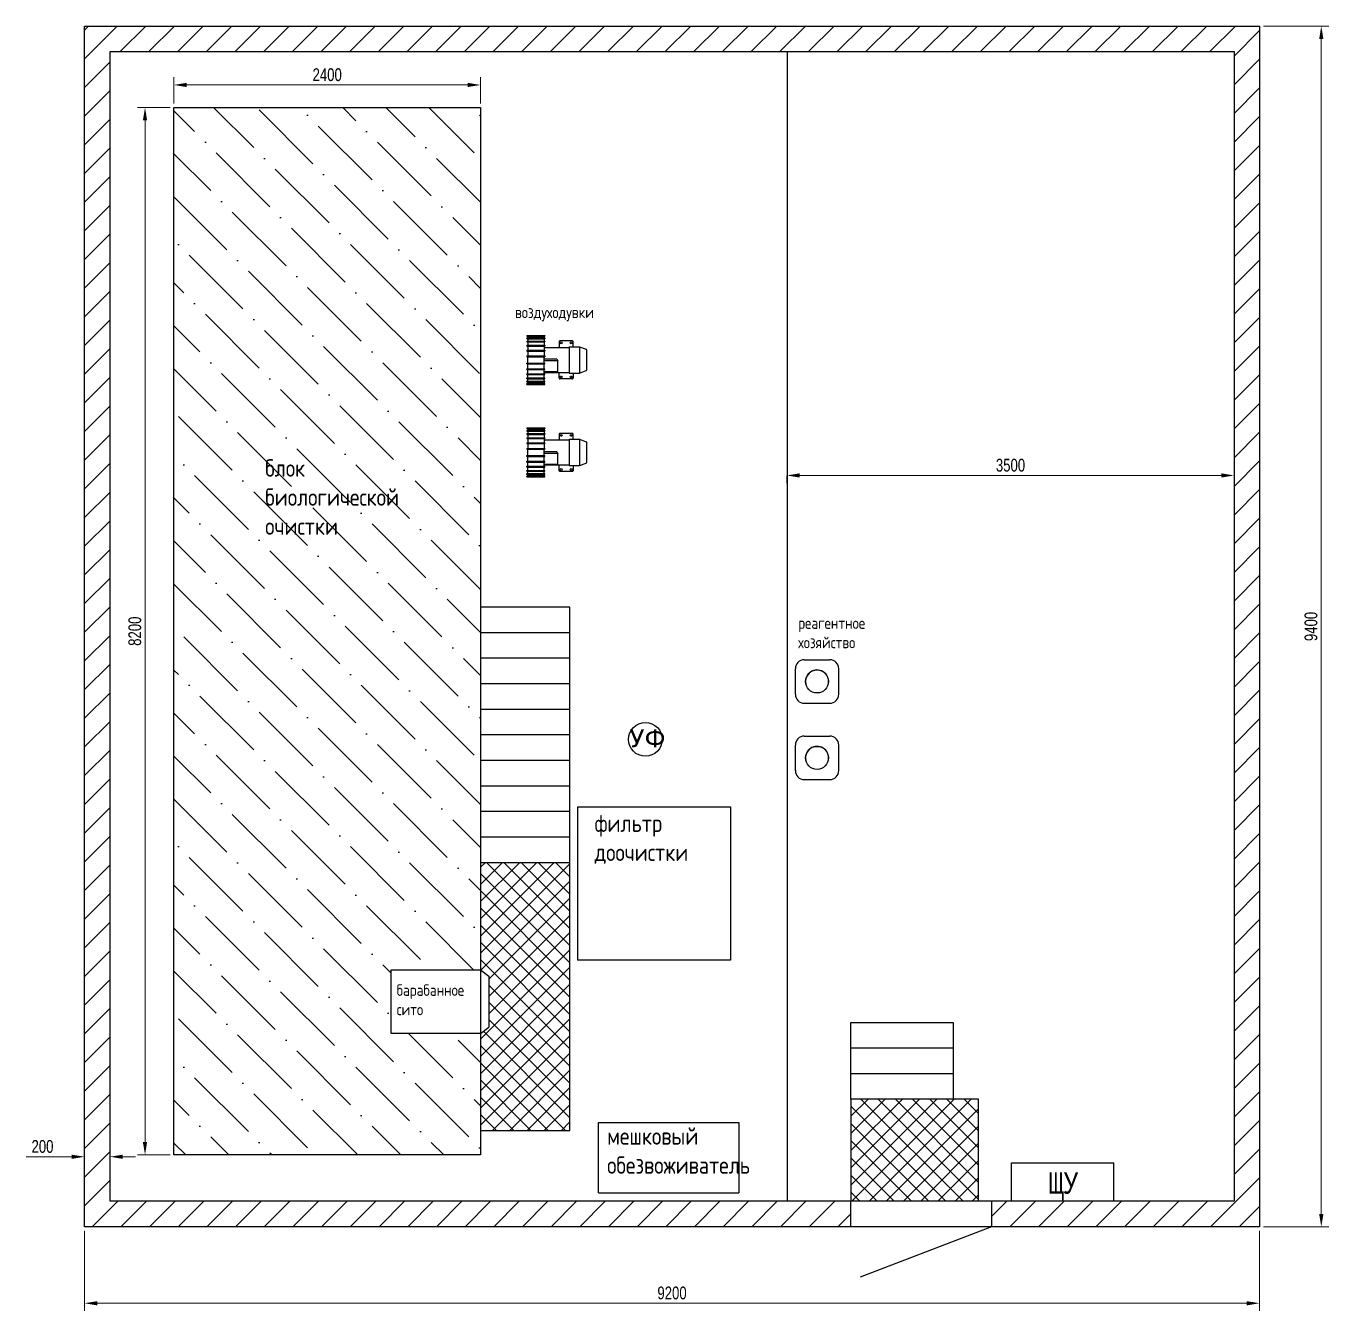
# Model space of a CAD drawing. Extents: x 66481 to 140959, y -26392 to 8472.
# Drawn here: x 67253 to 77454, y -15505 to -5447 of the extents above; entities that cross this region are included whole.
import ezdxf

# ---------------------------------------------------------------- set-up
doc = ezdxf.new("R2010")
doc.units = 0
doc.linetypes.add('DASHED2', pattern=[9.525, 6.35, -3.175])
doc.linetypes.add('HIDDEN2', pattern=[4.7625, 3.175, -1.5875])
doc.layers.get('0').update_dxf_attribs({"linetype": 'CONTINUOUS'})
doc.layers.get('DEFPOINTS').update_dxf_attribs({"linetype": 'CONTINUOUS'})
doc.layers.add('1', color=7, linetype='CONTINUOUS')
doc.layers.add('Оборуд', color=143, linetype='CONTINUOUS')
doc.layers.add('А-Размеры', color=4, linetype='CONTINUOUS', lineweight=20)
doc.styles.add('1', font='romanc.shx', dxfattribs={"width": 0.8})
doc.styles.add('MONARCH', font='monarch', dxfattribs={"width": 0.77})
doc.styles.get("Standard").update_dxf_attribs({"font": 'romans.shx'})
doc.styles.add('VPTXT', font='monotxt.shx', dxfattribs={"width": 0.8})
doc.dimstyles.get("Standard").update_dxf_attribs({"dimtxt": 50, "dimasz": 30, "dimexe": 20, "dimexo": 10, "dimgap": 10, "dimtad": 1, "dimtoh": 1, "dimdec": 0, "dimzin": 0, "dimdsep": 46, "dimtxsty": 'MONARCH', "dimcen": 10, "dimclrd": 256, "dimclre": 256, "dimclrt": 256, "dimadec": 0, "dimazin": 0, "dimtfac": 1, "dimtdec": 0, "dimtofl": 0, "dimtmove": 0, "dimatfit": 3, "dimfxl": 1, "dimtolj": 1, "dimtzin": 0, "dimlwd": -1, "dimlwe": -1, "dimarcsym": 0})

# ---------------------------------------------------------------- blocks, each defined once
blk = doc.blocks.new('*D537')
at = {"layer": 'DEFPOINTS', "color": 0, "ltscale": 50, "transparency": 16777216}
for p in [(67711, -14847), (76911, -14847), (76911, -15445)]:
    blk.add_point(p, dxfattribs=at)
at = {"layer": 'А-Размеры', "ltscale": 50, "transparency": 16777216}
for p, q in [((67711, -14877), (67711, -15505)), ((76911, -14877), (76911, -15505)), ((67811, -15445), (76811, -15445))]:
    blk.add_line(p, q, dxfattribs=at)
for points in [[(67811, -15429), (67811, -15462), (67711, -15445)], [(76811, -15429), (76811, -15462), (76911, -15445)]]:
    blk.add_solid(points, dxfattribs=at)
at = {"layer": 'А-Размеры', "ltscale": 50, "transparency": 16777216, "insert": (72311, -15365), "char_height": 100, "attachment_point": 5, "style": 'MONARCH'}
blk.add_mtext('\\A1;9200', dxfattribs=at)
blk = doc.blocks.new('*D538')
at = {"layer": 'DEFPOINTS', "color": 0, "ltscale": 50, "transparency": 16777216}
for p in [(76911, -5447), (77394, -5447), (76911, -14847)]:
    blk.add_point(p, dxfattribs=at)
at = {"layer": 'А-Размеры', "ltscale": 50, "transparency": 16777216}
for p, q in [((76941, -5447), (77454, -5447)), ((77394, -14747), (77394, -5547)), ((76941, -14847), (77454, -14847))]:
    blk.add_line(p, q, dxfattribs=at)
for points in [[(77378, -5547), (77411, -5547), (77394, -5447)], [(77378, -14747), (77411, -14747), (77394, -14847)]]:
    blk.add_solid(points, dxfattribs=at)
at = {"layer": 'А-Размеры', "ltscale": 50, "transparency": 16777216, "insert": (77314, -10147), "char_height": 100, "attachment_point": 5, "rotation": 90, "style": 'MONARCH'}
blk.add_mtext('\\A1;9400', dxfattribs=at)
blk = doc.blocks.new('*D539')
at = {"layer": 'DEFPOINTS', "color": 0, "ltscale": 50, "transparency": 16777216}
for p in [(67711, -14298), (67711, -14338), (67911, -14338)]:
    blk.add_point(p, dxfattribs=at)
at = {"layer": 'А-Размеры', "ltscale": 50, "transparency": 16777216}
for p, q in [((67711, -14308), (67711, -14238)), ((67911, -14308), (67911, -14238)), ((67611, -14298), (67253, -14298)), ((68011, -14298), (68111, -14298))]:
    blk.add_line(p, q, dxfattribs=at)
for points in [[(67611, -14282), (67611, -14315), (67711, -14298)], [(68011, -14282), (68011, -14315), (67911, -14298)]]:
    blk.add_solid(points, dxfattribs=at)
at = {"layer": 'А-Размеры', "ltscale": 50, "transparency": 16777216, "insert": (67382, -14218), "char_height": 100, "attachment_point": 5, "style": 'MONARCH'}
blk.add_mtext('\\A1;200', dxfattribs=at)
blk = doc.blocks.new('*D540')
at = {"layer": 'DEFPOINTS', "color": 0, "ltscale": 50, "transparency": 16777216}
for p in [(68411, -6084), (68185, -14284), (68411, -14284)]:
    blk.add_point(p, dxfattribs=at)
at = {"layer": 'А-Размеры', "ltscale": 50, "transparency": 16777216}
for p, q in [((68381, -6084), (68125, -6084)), ((68185, -6184), (68185, -14184)), ((68381, -14284), (68125, -14284))]:
    blk.add_line(p, q, dxfattribs=at)
for points in [[(68168, -6184), (68201, -6184), (68185, -6084)], [(68168, -14184), (68201, -14184), (68185, -14284)]]:
    blk.add_solid(points, dxfattribs=at)
at = {"layer": 'А-Размеры', "ltscale": 50, "transparency": 16777216, "insert": (68105, -10184), "char_height": 100, "attachment_point": 5, "rotation": 90, "style": 'MONARCH'}
blk.add_mtext('\\A1;8200', dxfattribs=at)
blk = doc.blocks.new('*D541')
at = {"layer": 'DEFPOINTS', "color": 0, "ltscale": 50, "transparency": 16777216}
for p in [(70811, -5908), (68411, -6084), (70811, -6084)]:
    blk.add_point(p, dxfattribs=at)
at = {"layer": 'А-Размеры', "ltscale": 50, "transparency": 16777216}
for p, q in [((68411, -6054), (68411, -5848)), ((68511, -5908), (70711, -5908)), ((70811, -6054), (70811, -5848))]:
    blk.add_line(p, q, dxfattribs=at)
for points in [[(68511, -5891), (68511, -5924), (68411, -5908)], [(70711, -5891), (70711, -5924), (70811, -5908)]]:
    blk.add_solid(points, dxfattribs=at)
at = {"layer": 'А-Размеры', "ltscale": 50, "transparency": 16777216, "insert": (69611, -5828), "char_height": 100, "attachment_point": 5, "style": 'MONARCH'}
blk.add_mtext('\\A1;2400', dxfattribs=at)
blk = doc.blocks.new('*D542')
at = {"layer": 'DEFPOINTS', "color": 0, "ltscale": 50, "transparency": 16777216}
for p in [(73211, -8937), (76711, -8937), (76711, -8965)]:
    blk.add_point(p, dxfattribs=at)
at = {"layer": 'А-Размеры', "ltscale": 50, "transparency": 16777216}
for p, q in [((73211, -8967), (73211, -9025)), ((73311, -8965), (76611, -8965)), ((76711, -8967), (76711, -9025))]:
    blk.add_line(p, q, dxfattribs=at)
for points in [[(73311, -8948), (73311, -8981), (73211, -8965)], [(76611, -8948), (76611, -8981), (76711, -8965)]]:
    blk.add_solid(points, dxfattribs=at)
at = {"layer": 'А-Размеры', "ltscale": 50, "transparency": 16777216, "insert": (74961, -8885), "char_height": 100, "attachment_point": 5, "style": 'MONARCH'}
blk.add_mtext('\\A1;3500', dxfattribs=at)

msp = doc.modelspace()

# ---------------------------------------------------------------- hatches: boundary and pattern name
at = {"layer": '1', "ltscale": 50}
h = msp.add_hatch(dxfattribs=at)
h.set_pattern_fill('ANSI31', color=256, scale=50)
h.paths.add_polyline_path([(76911.4, -5446.7), (67711.4, -5446.7), (67711.4, -14846.7), (73711.4, -14846.7), (73711.4, -14646.7), (67911.4, -14646.7), (67911.4, -5646.7), (76711.4, -5646.7), (76711.4, -14646.7), (74811.4, -14646.7), (74811.4, -14846.7), (76911.4, -14846.7)])
h = msp.add_hatch(dxfattribs=at)
h.set_pattern_fill('ANSI36', color=256, scale=75, angle=90)
h.paths.add_polyline_path([(70811.4, -6084.2), (68411.4, -6084.2), (68411.4, -14284.2), (70811.4, -14284.2), (70811.4, -13334.2), (70111.4, -13334.2), (70111.4, -12834.2), (70811.4, -12834.2)])
h.paths.add_polyline_path([(69091.3, -9489.7), (70386.8, -9489.7), (70386.8, -8803.9), (69091.3, -8803.9)], flags=24)
h = msp.add_hatch(dxfattribs=at)
h.set_pattern_fill('ANSI37', color=256, scale=30)
h.paths.add_polyline_path([(71511.4, -11996.1), (70811.4, -11996.1), (70811.4, -12834.2), (70876.7, -12884), (70876.7, -13284.4), (70811.4, -13334.2), (70811.4, -14091.9), (71511.4, -14091.9)])
h = msp.add_hatch(dxfattribs=at)
h.set_pattern_fill('ANSI37', color=256, scale=30)
h.paths.add_polyline_path([(74711.4, -13846.7), (73711.4, -13846.7), (73711.4, -14646.7), (74711.4, -14646.7)])

# ---------------------------------------------------------------- linework, layer by layer
at = {"color": 1}
for p, q in [((68411.4, -6084.2), (70811.4, -6084.2)), ((68411.4, -14284.2), (68411.4, -6084.2)), ((70811.4, -6084.2), (70811.4, -14284.2)), ((70811.4, -14284.2), (68411.4, -14284.2))]:
    msp.add_line(p, q, dxfattribs=at)
at = {"layer": '1', "ltscale": 50}
for p, q in [((67711.4, -5446.7), (76911.4, -5446.7)), ((67711.4, -14846.7), (67711.4, -5446.7)), ((76911.4, -5446.7), (76911.4, -14846.7)), ((67911.4, -14646.7), (67911.4, -5646.7)), ((67911.4, -5646.7), (76711.4, -5646.7)), ((73211.4, -5646.7), (73211.4, -14646.7)), ((76711.4, -5646.7), (76711.4, -14646.7)), ((71511.4, -9996.1), (70811.4, -9996.1)), ((71511.4, -14091.9), (71511.4, -9996.1)), ((71511.4, -10196.1), (70811.4, -10196.1)), ((71511.4, -10396.1), (70811.4, -10396.1)), ((71511.4, -10596.1), (70811.4, -10596.1)), ((71511.4, -10796.1), (70811.4, -10796.1)), ((71511.4, -10996.1), (70811.4, -10996.1)), ((71511.4, -11196.1), (70811.4, -11196.1)), ((71511.4, -11396.1), (70811.4, -11396.1)), ((71511.4, -11596.1), (70811.4, -11596.1)), ((71569.7, -11558.9), (72769.7, -11558.9)), ((71569.7, -11558.9), (71569.7, -12758.9)), ((72769.7, -11558.9), (72769.7, -12758.9)), ((71511.4, -11796.1), (70811.4, -11796.1)), ((71511.4, -11996.1), (70811.4, -11996.1)), ((70811.4, -12834.2), (70876.7, -12884)), ((72769.7, -12758.9), (71569.7, -12758.9)), ((70876.7, -12884), (70876.7, -13284.4)), ((73711.4, -13846.7), (73711.4, -13246.7)), ((73711.4, -13246.7), (74511.4, -13246.7)), ((74511.4, -13246.7), (74511.4, -13846.7)), ((70811.4, -13334.2), (70876.7, -13284.4)), ((73711.4, -13446.7), (74511.4, -13446.7)), ((73711.4, -13646.7), (74511.4, -13646.7)), ((74711.4, -13846.7), (73711.4, -13846.7)), ((73711.4, -13846.7), (73711.4, -14646.7)), ((74711.4, -14646.7), (74711.4, -13846.7)), ((74711.4, -13846.7), (74711.4, -13846.7)), ((70811.4, -14091.9), (71511.4, -14091.9)), ((76711.4, -14646.7), (67911.4, -14646.7)), ((73711.4, -14846.7), (73711.4, -14646.7)), ((74811.4, -14646.7), (74811.4, -14846.7)), ((76911.4, -14846.7), (67711.4, -14846.7)), ((74811.4, -14846.7), (73784.8, -15241.9))]:
    msp.add_line(p, q, dxfattribs=at)
at = {"layer": '1', "color": 4, "ltscale": 50}
for p, q in [((70111.4, -12834.2), (70811.4, -12834.2)), ((70111.4, -13334.2), (70111.4, -12834.2)), ((70811.4, -13334.2), (70111.4, -13334.2))]:
    msp.add_line(p, q, dxfattribs=at)
at = {"layer": '1', "ltscale": 0.4}
for p, q in [((71734.5, -14030.7), (72834.5, -14030.7)), ((71734.5, -14580.7), (71734.5, -14030.7)), ((72834.5, -14030.7), (72834.5, -14580.7)), ((74969.5, -14346.7), (75769.5, -14346.7)), ((74969.5, -14646.7), (74969.5, -14346.7)), ((75769.5, -14646.7), (75769.5, -14346.7)), ((71734.5, -14580.7), (72834.5, -14580.7))]:
    msp.add_line(p, q, dxfattribs=at)
at = {"layer": 'Оборуд', "ltscale": 0.166667}
for p, q in [((71175.2, -7868.2), (71175.2, -7872)), ((71175.2, -7868.2), (71315.4, -7868.2)), ((71175.2, -7887.6), (71315.4, -7887.6)), ((71175.2, -7887.6), (71175.2, -7894.5)), ((71175.2, -7894.5), (71315.4, -7894.5)), ((71175.2, -7912.7), (71315.4, -7912.7)), ((71175.2, -7912.7), (71175.2, -7919.5)), ((71175.2, -7919.5), (71315.4, -7919.5)), ((71175.2, -7944.8), (71315.4, -7944.8)), ((71175.2, -7944.8), (71175.2, -7951.6)), ((71175.2, -7951.6), (71315.4, -7951.6)), ((71180.4, -7877.2), (71310.2, -7877.2)), ((71180.9, -7877.2), (71180.9, -7887.6)), ((71180.9, -7894.5), (71180.9, -7912.7)), ((71180.9, -7919.5), (71180.9, -7944.8)), ((71180.9, -7951.6), (71180.9, -7983.7)), ((71309.7, -7877.2), (71309.7, -7887.6)), ((71309.7, -7894.5), (71309.7, -7912.7)), ((71309.7, -7919.5), (71309.7, -7944.8)), ((71309.7, -7951.6), (71309.7, -7983.7)), ((71315.4, -7868.2), (71315.4, -7872)), ((71315.4, -7887.6), (71315.4, -7894.5)), ((71315.4, -7912.7), (71315.4, -7919.5)), ((71315.4, -7944.8), (71315.4, -7951.6)), ((71427.2, -7915.9), (71427.2, -7962.3)), ((71530.6, -7910.7), (71432.4, -7910.7)), ((71535.8, -7956.8), (71535.8, -7915.9)), ((71175.2, -7983.7), (71315.4, -7983.7)), ((71175.2, -7983.7), (71175.2, -7990.5)), ((71175.2, -7990.5), (71315.4, -7990.5)), ((71175.2, -8028.4), (71315.4, -8028.4)), ((71175.2, -8028.4), (71175.2, -8035.3)), ((71175.2, -8035.3), (71315.4, -8035.3)), ((71180.9, -7990.5), (71180.9, -8028.4)), ((71180.9, -8084.6), (71180.9, -8035.3)), ((71309.7, -7962.3), (71504.7, -7962.3)), ((71309.7, -7990.5), (71309.7, -8028.4)), ((71309.7, -8084.6), (71309.7, -8035.3)), ((71309.7, -8052.6), (71408.6, -8052.6)), ((71315.4, -7983.7), (71315.4, -7990.5)), ((71315.4, -8028.4), (71315.4, -8035.3)), ((71408.6, -8052.6), (71418, -8067.2)), ((71504.7, -7956.8), (71504.7, -8163.1)), ((71504.7, -7956.8), (71585.5, -7956.8)), ((71504.7, -7962.3), (71504.7, -8157.5)), ((71504.7, -7962.3), (71504.7, -8157.5)), ((71585.5, -7956.8), (71585.5, -8163.1)), ((71585.5, -7956.8), (71638.6, -7975.7)), ((71585.5, -7962.3), (71585.5, -8157.5)), ((71585.5, -7962.3), (71585.5, -8157.5)), ((71642.1, -7980.6), (71642.1, -8139.3)), ((71175.2, -8084.6), (71315.4, -8084.6)), ((71175.2, -8091.4), (71175.2, -8084.6)), ((71175.2, -8091.4), (71315.4, -8091.4)), ((71175.2, -8129.3), (71315.4, -8129.3)), ((71175.2, -8136.1), (71175.2, -8129.3)), ((71175.2, -8136.1), (71315.4, -8136.1)), ((71180.9, -8129.3), (71180.9, -8091.4)), ((71180.9, -8168.2), (71180.9, -8136.1)), ((71418, -8067.2), (71309.7, -8067.2)), ((71309.7, -8129.3), (71309.7, -8091.4)), ((71309.7, -8168.2), (71309.7, -8136.1)), ((71309.7, -8152.2), (71418, -8152.2)), ((71309.7, -8157.5), (71504.7, -8157.5)), ((71315.4, -8091.4), (71315.4, -8084.6)), ((71315.4, -8136.1), (71315.4, -8129.3)), ((71418, -8152.2), (71418, -8067.2)), ((71427.2, -8203.9), (71427.2, -8157.5)), ((71585.5, -8163.1), (71638.6, -8144.2)), ((71175.2, -8168.2), (71315.4, -8168.2)), ((71175.2, -8175), (71175.2, -8168.2)), ((71175.2, -8175), (71315.4, -8175)), ((71175.2, -8200.3), (71315.4, -8200.3)), ((71175.2, -8207.2), (71175.2, -8200.3)), ((71175.2, -8207.2), (71315.4, -8207.2)), ((71175.2, -8225.4), (71315.4, -8225.4)), ((71175.2, -8232.2), (71175.2, -8225.4)), ((71175.2, -8232.2), (71315.4, -8232.2)), ((71175.2, -8251.7), (71175.2, -8247.8)), ((71175.2, -8251.7), (71315.4, -8251.7)), ((71180.4, -8242.6), (71310.2, -8242.6)), ((71180.9, -8200.3), (71180.9, -8175)), ((71180.9, -8225.4), (71180.9, -8207.2)), ((71180.9, -8242.6), (71180.9, -8232.2)), ((71180.9, -8242.6), (71309.7, -8242.6)), ((71309.7, -8200.3), (71309.7, -8175)), ((71309.7, -8225.4), (71309.7, -8207.2)), ((71309.7, -8242.6), (71309.7, -8232.2)), ((71315.4, -8175), (71315.4, -8168.2)), ((71315.4, -8207.2), (71315.4, -8200.3)), ((71315.4, -8232.2), (71315.4, -8225.4)), ((71315.4, -8251.7), (71315.4, -8247.8)), ((71530.6, -8209.2), (71432.4, -8209.2)), ((71504.7, -8163.1), (71585.5, -8163.1)), ((71535.8, -8163.1), (71535.8, -8203.9)), ((71175.2, -8592.9), (71175.2, -8596.7)), ((71175.2, -8592.9), (71315.4, -8592.9)), ((71175.2, -8612.3), (71315.4, -8612.3)), ((71175.2, -8612.3), (71175.2, -8619.2)), ((71175.2, -8619.2), (71315.4, -8619.2)), ((71175.2, -8637.3), (71315.4, -8637.3)), ((71175.2, -8637.3), (71175.2, -8644.2)), ((71175.2, -8644.2), (71315.4, -8644.2)), ((71175.2, -8669.5), (71315.4, -8669.5)), ((71175.2, -8669.5), (71175.2, -8676.3)), ((71180.4, -8601.9), (71310.2, -8601.9)), ((71180.9, -8601.9), (71180.9, -8612.3)), ((71180.9, -8619.2), (71180.9, -8637.3)), ((71180.9, -8644.2), (71180.9, -8669.5)), ((71309.7, -8601.9), (71309.7, -8612.3)), ((71309.7, -8619.2), (71309.7, -8637.3)), ((71309.7, -8644.2), (71309.7, -8669.5)), ((71315.4, -8592.9), (71315.4, -8596.7)), ((71315.4, -8612.3), (71315.4, -8619.2)), ((71315.4, -8637.3), (71315.4, -8644.2)), ((71315.4, -8669.5), (71315.4, -8676.3)), ((71427.2, -8640.6), (71427.2, -8687)), ((71530.6, -8635.4), (71432.4, -8635.4)), ((71535.8, -8681.5), (71535.8, -8640.6)), ((71175.2, -8676.3), (71315.4, -8676.3)), ((71175.2, -8708.4), (71315.4, -8708.4)), ((71175.2, -8708.4), (71175.2, -8715.2)), ((71175.2, -8715.2), (71315.4, -8715.2)), ((71175.2, -8753.1), (71315.4, -8753.1)), ((71175.2, -8753.1), (71175.2, -8759.9)), ((71175.2, -8759.9), (71315.4, -8759.9)), ((71180.9, -8676.3), (71180.9, -8708.4)), ((71180.9, -8715.2), (71180.9, -8753.1)), ((71180.9, -8809.3), (71180.9, -8759.9)), ((71309.7, -8676.3), (71309.7, -8708.4)), ((71309.7, -8687), (71504.7, -8687)), ((71309.7, -8715.2), (71309.7, -8753.1)), ((71309.7, -8809.3), (71309.7, -8759.9)), ((71315.4, -8708.4), (71315.4, -8715.2)), ((71315.4, -8753.1), (71315.4, -8759.9)), ((71504.7, -8681.5), (71504.7, -8887.7)), ((71504.7, -8681.5), (71585.5, -8681.5)), ((71504.7, -8687), (71504.7, -8882.2)), ((71504.7, -8687), (71504.7, -8882.2)), ((71585.5, -8681.5), (71585.5, -8887.7)), ((71585.5, -8681.5), (71638.6, -8700.3)), ((71585.5, -8687), (71585.5, -8882.2)), ((71585.5, -8687), (71585.5, -8882.2)), ((71642.1, -8705.3), (71642.1, -8863.9)), ((71175.2, -8809.3), (71315.4, -8809.3)), ((71175.2, -8816.1), (71175.2, -8809.3)), ((71175.2, -8816.1), (71315.4, -8816.1)), ((71175.2, -8854), (71315.4, -8854)), ((71175.2, -8860.8), (71175.2, -8854)), ((71175.2, -8860.8), (71315.4, -8860.8)), ((71180.9, -8854), (71180.9, -8816.1)), ((71180.9, -8892.9), (71180.9, -8860.8)), ((71309.7, -8777.3), (71408.6, -8777.3)), ((71418, -8791.9), (71309.7, -8791.9)), ((71309.7, -8854), (71309.7, -8816.1)), ((71309.7, -8892.9), (71309.7, -8860.8)), ((71315.4, -8816.1), (71315.4, -8809.3)), ((71315.4, -8860.8), (71315.4, -8854)), ((71408.6, -8777.3), (71418, -8791.9)), ((71418, -8876.8), (71418, -8791.9)), ((71585.5, -8887.7), (71638.6, -8868.9)), ((71175.2, -8892.9), (71315.4, -8892.9)), ((71175.2, -8899.7), (71175.2, -8892.9)), ((71175.2, -8899.7), (71315.4, -8899.7)), ((71175.2, -8925), (71315.4, -8925)), ((71175.2, -8931.9), (71175.2, -8925)), ((71175.2, -8931.9), (71315.4, -8931.9)), ((71175.2, -8950), (71315.4, -8950)), ((71175.2, -8956.9), (71175.2, -8950)), ((71175.2, -8956.9), (71315.4, -8956.9)), ((71175.2, -8976.3), (71175.2, -8972.5)), ((71175.2, -8976.3), (71315.4, -8976.3)), ((71180.4, -8967.3), (71310.2, -8967.3)), ((71180.9, -8925), (71180.9, -8899.7)), ((71180.9, -8950), (71180.9, -8931.9)), ((71180.9, -8967.3), (71180.9, -8956.9)), ((71180.9, -8967.3), (71309.7, -8967.3)), ((71309.7, -8876.8), (71418, -8876.8)), ((71309.7, -8882.2), (71504.7, -8882.2)), ((71309.7, -8925), (71309.7, -8899.7)), ((71309.7, -8950), (71309.7, -8931.9)), ((71309.7, -8967.3), (71309.7, -8956.9)), ((71315.4, -8899.7), (71315.4, -8892.9)), ((71315.4, -8931.9), (71315.4, -8925)), ((71315.4, -8956.9), (71315.4, -8950)), ((71315.4, -8976.3), (71315.4, -8972.5)), ((71427.2, -8928.6), (71427.2, -8882.2)), ((71530.6, -8933.8), (71432.4, -8933.8)), ((71504.7, -8887.7), (71585.5, -8887.7)), ((71535.8, -8887.7), (71535.8, -8928.6))]:
    msp.add_line(p, q, dxfattribs=at)
at = {"layer": 'Оборуд', "ltscale": 0.4}
for p, q in [((73276.5, -10677.6), (73276.5, -10477.6)), ((73346.5, -10407.6), (73546.5, -10407.6)), ((73616.5, -10677.6), (73616.5, -10477.6)), ((73346.5, -10747.6), (73546.5, -10747.6)), ((73346.5, -11005.4), (73546.5, -11005.4)), ((73276.5, -11275.4), (73276.5, -11075.4)), ((73616.5, -11275.4), (73616.5, -11075.4)), ((73346.5, -11345.4), (73546.5, -11345.4))]:
    msp.add_line(p, q, dxfattribs=at)
at = {"layer": 'Оборуд', "ltscale": 0.166667}
for centre in [(71442.3, -7926.1), (71520.7, -7926.1), (71442.3, -8193.8), (71520.7, -8193.8), (71442.3, -8650.8), (71520.7, -8650.8), (71442.3, -8918.4), (71520.7, -8918.4)]:
    msp.add_circle(centre, 7.27, dxfattribs=at)
at = {"layer": 'Оборуд', "ltscale": 0.4}
for centre, radius in [((73446.5, -10577.6), 90), ((72102.6, -11030.9), 132), ((73446.5, -11175.4), 90)]:
    msp.add_circle(centre, radius, dxfattribs=at)
at = {"layer": 'Оборуд', "ltscale": 0.166667}
for centre, start, end in [((71180.4, -7872), 180, 270), ((71310.2, -7872), 270, 0), ((71432.4, -7915.9), 90, 180), ((71530.6, -7915.9), 0, 90), ((71636.8, -7980.6), 0, 70.42431), ((71636.8, -8139.3), 289.57569, 0), ((71180.4, -8247.8), 90, 180), ((71310.2, -8247.8), 0, 90), ((71432.4, -8203.9), 180, 270), ((71530.6, -8203.9), 270, 0), ((71180.4, -8596.7), 180, 270), ((71310.2, -8596.7), 270, 0), ((71432.4, -8640.6), 90, 180), ((71530.6, -8640.6), 0, 90), ((71636.8, -8705.3), 0, 70.42431), ((71636.8, -8863.9), 289.57569, 0), ((71180.4, -8972.5), 90, 180), ((71310.2, -8972.5), 0, 90), ((71432.4, -8928.6), 180, 270), ((71530.6, -8928.6), 270, 0)]:
    msp.add_arc(centre, 5.22, start, end, dxfattribs=at)
at = {"layer": 'Оборуд', "ltscale": 0.4}
for centre, radius, start, end in [((73346.5, -10477.6), 70, 90, 180), ((73446.5, -10577.6), 90, 351.16709, 191.80802), ((73546.5, -10477.6), 70, 0, 90), ((73346.5, -10677.6), 70, 180, 270), ((73546.5, -10677.6), 70, 270, 0), ((73346.5, -11075.4), 70, 90, 180), ((73546.5, -11075.4), 70, 0, 90), ((73446.5, -11175.4), 90, 351.16709, 191.80802), ((73346.5, -11275.4), 70, 180, 270), ((73546.5, -11275.4), 70, 270, 0)]:
    msp.add_arc(centre, radius, start, end, dxfattribs=at)

# ---------------------------------------------------------------- texts
at = {"layer": '1', "linetype": 'ByBlock', "style": 'VPTXT', "width": 0.8}
msp.add_text('ЩУ', height=168, dxfattribs=at).set_placement((75260.6, -14587.5))
at = {"layer": '1', "color": 4, "linetype": 'HIDDEN2', "ltscale": 50, "attachment_point": 1, "style": '1'}
for s, insert, char_height in [('воздуходувки', (71081.6, -7642), 91), ('блок биологической очистки', (69125.5, -8838.1), 136.5), ('реагентное хозяйство', (73299.5, -10074.9), 91), ('фильтр доочистки', (71704.8, -11619.1), 136.5), ('барабанное сито', (70154.9, -12947.9), 91), ('мешковый\\Pобезвоживатель', (71802.6, -14067.6), 136.5)]:
    msp.add_mtext_dynamic_manual_height_columns(s, width=367.779, gutter_width=1250, heights=[0], dxfattribs=dict(at, insert=insert, char_height=char_height))
at = {"layer": 'Оборуд', "linetype": 'DASHED2', "ltscale": 15, "insert": (71978.4, -10952.6), "char_height": 140, "width": 285.438, "attachment_point": 1}
msp.add_mtext('{\\fVerdana|b0|i0|c204|p34;УФ}', dxfattribs=at)

# ---------------------------------------------------------------- dimensions: what is measured, and where the dimension line sits
at = {"layer": 'А-Размеры', "ltscale": 50}
for base, p1, p2, picture, middle in [((77394.2, -5446.7), (76911.4, -14846.7), (76911.4, -5446.7), '*D538', (77314.2, -10146.7)), ((68184.6, -14284.2), (68411.4, -6084.2), (68411.4, -14284.2), '*D540', (68104.6, -10184.2))]:
    dim = msp.add_linear_dim(base=base, p1=p1, p2=p2, angle=90, dimstyle='Standard', override={"dimscale": 100, "dimtxt": 1, "dimasz": 1, "dimexe": 0.6, "dimexo": 0.3, "dimgap": 0.3, "dimcen": 2}, dxfattribs=at)
    dim.commit()
    dim.dimension.update_dxf_attribs({"geometry": picture, "text_midpoint": middle})
for base, p1, p2, picture, middle in [((70811.4, -5907.6), (68411.4, -6084.2), (70811.4, -6084.2), '*D541', (69611.4, -5827.6)), ((76711.4, -8964.6), (73211.4, -8936.8), (76711.4, -8936.8), '*D542', (74961.4, -8884.6)), ((67711.4, -14298.3), (67911.4, -14337.6), (67711.4, -14337.6), '*D539', (67382.4, -14218.3)), ((76911.4, -15445.3), (67711.4, -14846.7), (76911.4, -14846.7), '*D537', (72311.4, -15365.3))]:
    dim = msp.add_linear_dim(base=base, p1=p1, p2=p2, dimstyle='Standard', override={"dimscale": 100, "dimtxt": 1, "dimasz": 1, "dimexe": 0.6, "dimexo": 0.3, "dimgap": 0.3, "dimcen": 2}, dxfattribs=at)
    dim.commit()
    dim.dimension.update_dxf_attribs({"geometry": picture, "text_midpoint": middle})

doc.saveas('drawing.dxf')
